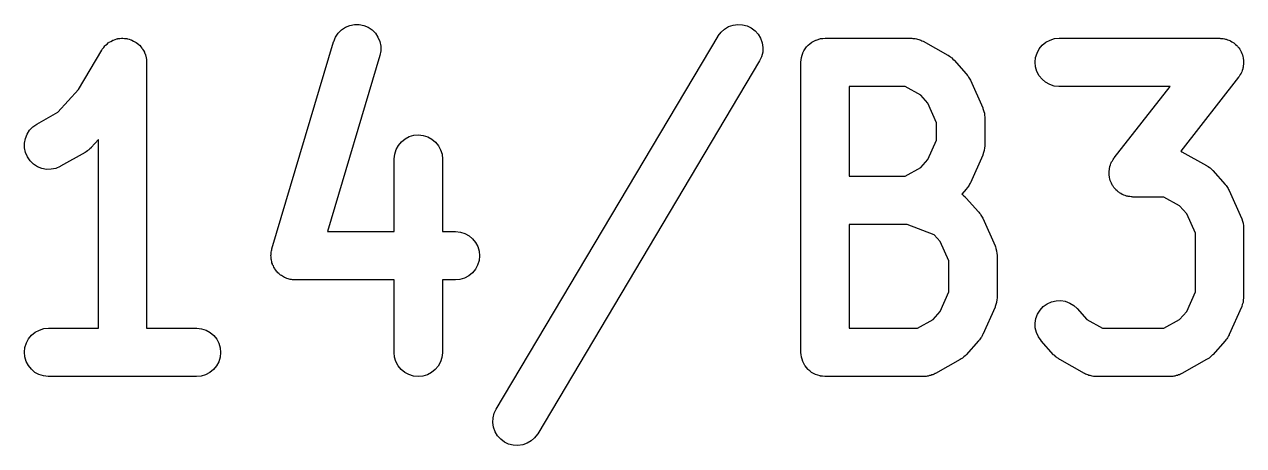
# Model space of a CAD drawing. Header units: millimetres. Extents: x 17 to 402, y -127 to -24.
# Drawn here: x 30.952 to 34.108, y -54.224 to -53.135 of the extents above; entities that cross this region are included whole.
import ezdxf

# ---------------------------------------------------------------- set-up
doc = ezdxf.new("R2010")
doc.units = ezdxf.units.MM
doc.header["$LTSCALE"] = 25.4
doc.layers.add('BLACK', color=7, linetype='CONTINUOUS')

msp = doc.modelspace()

# ---------------------------------------------------------------- linework, layer by layer
at = {"layer": 'BLACK', "linetype": 'Continuous'}
for p, q in [((31.7731, -53.1487), (31.7833, -53.1421)), ((31.7833, -53.1421), (31.7945, -53.1373)), ((31.7945, -53.1373), (31.8064, -53.135)), ((31.8064, -53.135), (31.8186, -53.135)), ((31.8186, -53.135), (31.8308, -53.1376)), ((31.8308, -53.1376), (31.8419, -53.1421)), ((31.8419, -53.1421), (31.8521, -53.149)), ((32.7647, -53.1467), (32.7751, -53.1406)), ((32.7751, -53.1406), (32.7868, -53.1365)), ((32.7868, -53.1365), (32.7988, -53.1348)), ((32.7988, -53.1348), (32.811, -53.1355)), ((32.811, -53.1355), (32.8229, -53.1386)), ((32.8229, -53.1386), (32.8338, -53.1439)), ((32.8338, -53.1439), (32.8435, -53.151)), ((31.176, -53.1787), (31.18, -53.1764)), ((31.18, -53.1764), (31.1813, -53.1759)), ((31.1813, -53.1759), (31.1828, -53.1752)), ((31.1828, -53.1752), (31.1871, -53.1739)), ((31.1871, -53.1739), (31.1915, -53.1724)), ((31.1915, -53.1724), (31.193, -53.1721)), ((31.193, -53.1721), (31.1945, -53.1716)), ((31.1945, -53.1716), (31.1991, -53.1713)), ((31.1991, -53.1713), (31.2036, -53.1706)), ((31.2036, -53.1706), (31.2052, -53.1706)), ((31.2052, -53.1706), (31.2067, -53.1706)), ((31.2067, -53.1706), (31.2113, -53.1711)), ((31.2113, -53.1711), (31.2158, -53.1713)), ((31.2158, -53.1713), (31.2174, -53.1716)), ((31.2174, -53.1716), (31.2189, -53.1719)), ((31.2189, -53.1719), (31.2232, -53.1731)), ((31.2232, -53.1731), (31.2275, -53.1744)), ((31.2275, -53.1744), (31.229, -53.1749)), ((31.229, -53.1749), (31.2303, -53.1754)), ((31.2303, -53.1754), (31.2344, -53.1777)), ((31.2344, -53.1777), (31.2384, -53.1795)), ((31.7528, -53.1787), (31.7576, -53.1675)), ((31.7576, -53.1675), (31.7645, -53.1574)), ((31.7645, -53.1574), (31.7731, -53.1487)), ((31.8521, -53.149), (31.8607, -53.1576)), ((31.8607, -53.1576), (31.8673, -53.1678)), ((31.8673, -53.1678), (31.8722, -53.179)), ((32.1734, -54.1297), (32.7477, -53.1652)), ((32.7477, -53.1652), (32.7482, -53.1645)), ((32.7482, -53.1645), (32.7556, -53.1548)), ((32.7556, -53.1548), (32.7647, -53.1467)), ((32.8435, -53.151), (32.8519, -53.1602)), ((32.8519, -53.1602), (32.8579, -53.1706)), ((32.8579, -53.1706), (32.862, -53.1823)), ((32.9959, -53.1779), (33.001, -53.1752)), ((33.001, -53.1752), (33.0012, -53.1752)), ((33.0012, -53.1752), (33.0015, -53.1752)), ((33.0015, -53.1752), (33.007, -53.1734)), ((33.007, -53.1734), (33.0126, -53.1716)), ((33.0126, -53.1716), (33.0129, -53.1716)), ((33.0129, -53.1716), (33.0131, -53.1716)), ((33.0131, -53.1716), (33.019, -53.1711)), ((33.019, -53.1711), (33.0248, -53.1706)), ((33.0248, -53.1706), (33.2481, -53.1706)), ((33.2481, -53.1706), (33.2489, -53.1706)), ((33.2489, -53.1706), (33.2522, -53.1708)), ((33.2522, -53.1708), (33.2555, -53.1711)), ((33.2555, -53.1711), (33.2583, -53.1716)), ((33.2583, -53.1716), (33.261, -53.1719)), ((33.261, -53.1719), (33.2643, -53.1729)), ((33.2643, -53.1729), (33.2674, -53.1736)), ((33.2674, -53.1736), (33.2699, -53.1746)), ((33.2699, -53.1746), (33.2727, -53.1757)), ((33.2727, -53.1757), (33.2755, -53.1772)), ((33.2755, -53.1772), (33.2786, -53.1785)), ((33.5963, -53.181), (33.6072, -53.1752)), ((33.6072, -53.1752), (33.6189, -53.1716)), ((33.6189, -53.1716), (33.6309, -53.1706)), ((33.6309, -53.1706), (34.0457, -53.1706)), ((34.0457, -53.1706), (34.0467, -53.1706)), ((34.0467, -53.1706), (34.0487, -53.1708)), ((34.0487, -53.1708), (34.051, -53.1708)), ((34.051, -53.1708), (34.0548, -53.1713)), ((34.0548, -53.1713), (34.0586, -53.1719)), ((34.0586, -53.1719), (34.0609, -53.1726)), ((34.0609, -53.1726), (34.0629, -53.1729)), ((34.0629, -53.1729), (34.0667, -53.1744)), ((34.0667, -53.1744), (34.0703, -53.1757)), ((34.0703, -53.1757), (34.0723, -53.1767)), ((34.0723, -53.1767), (34.0744, -53.1774)), ((34.0744, -53.1774), (34.0777, -53.1795)), ((31.0919, -53.3029), (31.1526, -53.2011)), ((31.1526, -53.2011), (31.1528, -53.2003)), ((31.1528, -53.2003), (31.1539, -53.199)), ((31.1539, -53.199), (31.1546, -53.1978)), ((31.1546, -53.1978), (31.1577, -53.1942)), ((31.1577, -53.1942), (31.1602, -53.1906)), ((31.1602, -53.1906), (31.1615, -53.1896)), ((31.1615, -53.1896), (31.1625, -53.1884)), ((31.1625, -53.1884), (31.1661, -53.1856)), ((31.1661, -53.1856), (31.1694, -53.1825)), ((31.1694, -53.1825), (31.1709, -53.1818)), ((31.1709, -53.1818), (31.1719, -53.1807)), ((31.1719, -53.1807), (31.176, -53.1787)), ((31.2384, -53.1795), (31.2397, -53.1805)), ((31.2397, -53.1805), (31.2412, -53.1813)), ((31.2412, -53.1813), (31.2448, -53.184)), ((31.2448, -53.184), (31.2484, -53.1868)), ((31.2484, -53.1868), (31.2494, -53.1881)), ((31.2494, -53.1881), (31.2506, -53.1889)), ((31.2506, -53.1889), (31.2534, -53.1924)), ((31.2534, -53.1924), (31.2565, -53.196)), ((31.2565, -53.196), (31.2572, -53.1973)), ((31.2572, -53.1973), (31.2583, -53.1985)), ((31.2583, -53.1985), (31.2603, -53.2026)), ((31.2603, -53.2026), (31.2628, -53.2064)), ((31.2628, -53.2064), (31.2633, -53.2079)), ((31.2633, -53.2079), (31.2641, -53.2092)), ((31.2641, -53.2092), (31.2654, -53.2135)), ((31.593, -53.7152), (31.7525, -53.1795)), ((31.7525, -53.1795), (31.7528, -53.1787)), ((31.8722, -53.179), (31.8745, -53.1909)), ((31.8747, -53.2031), (31.8722, -53.215)), ((31.8745, -53.1909), (31.8747, -53.2031)), ((32.8633, -53.2064), (32.8602, -53.2183)), ((32.862, -53.1823), (32.8638, -53.1942)), ((32.8638, -53.1942), (32.8633, -53.2064)), ((32.9654, -53.2145), (32.9672, -53.2089)), ((32.9672, -53.2087), (32.9674, -53.2084)), ((32.9672, -53.2089), (32.9672, -53.2087)), ((32.9674, -53.2084), (32.9702, -53.2033)), ((32.9702, -53.2033), (32.973, -53.198)), ((32.973, -53.198), (32.9733, -53.1978)), ((32.973, -53.198), (32.973, -53.198)), ((32.9733, -53.1978), (32.9771, -53.1932)), ((32.9771, -53.1932), (32.9806, -53.1886)), ((32.9806, -53.1886), (32.9809, -53.1886)), ((32.9809, -53.1886), (32.9811, -53.1884)), ((32.9811, -53.1884), (32.9857, -53.1848)), ((32.9857, -53.1848), (32.9903, -53.181)), ((32.9903, -53.181), (32.9905, -53.1807)), ((32.9903, -53.181), (32.9903, -53.181)), ((32.9905, -53.1807), (32.9959, -53.1779)), ((33.2786, -53.1785), (33.3423, -53.2143)), ((33.5697, -53.2204), (33.5735, -53.2089)), ((33.5735, -53.2089), (33.5791, -53.198)), ((33.5791, -53.198), (33.5869, -53.1886)), ((33.5869, -53.1886), (33.5963, -53.181)), ((34.0777, -53.1795), (34.081, -53.1815)), ((34.081, -53.1815), (34.0827, -53.1828)), ((34.0827, -53.1828), (34.0845, -53.184)), ((34.0845, -53.184), (34.0873, -53.1868)), ((34.0873, -53.1868), (34.0904, -53.1894)), ((34.0904, -53.1894), (34.0919, -53.1909)), ((34.0919, -53.1909), (34.0934, -53.1924)), ((34.0934, -53.1924), (34.0954, -53.1957)), ((34.0954, -53.1957), (34.098, -53.1988)), ((34.098, -53.1988), (34.099, -53.2008)), ((34.099, -53.2008), (34.1003, -53.2026)), ((34.1003, -53.2026), (34.1018, -53.2061)), ((34.1018, -53.2061), (34.1036, -53.2097)), ((31.2654, -53.2135), (31.2669, -53.2178)), ((31.2669, -53.2178), (31.2671, -53.2194)), ((31.2671, -53.2194), (31.2674, -53.2209)), ((31.2674, -53.2209), (31.2679, -53.2254)), ((31.2679, -53.2254), (31.2687, -53.23)), ((31.2687, -53.23), (31.2687, -53.2315)), ((31.2687, -53.2315), (31.2687, -53.2331)), ((31.2687, -53.2331), (31.2687, -53.9206)), ((31.8722, -53.215), (31.7368, -53.6705)), ((32.8552, -53.2293), (32.2809, -54.1937)), ((32.8602, -53.2183), (32.8552, -53.2293)), ((32.9623, -53.2321), (32.9629, -53.2262)), ((32.9623, -53.2326), (32.9623, -53.2321)), ((32.9623, -53.2331), (32.9623, -53.2326)), ((32.9623, -53.2326), (32.9623, -53.2326)), ((32.9623, -53.2326), (32.9623, -53.2326)), ((32.9623, -53.9831), (32.9623, -53.2331)), ((32.9629, -53.2262), (32.9636, -53.2204)), ((32.9636, -53.2201), (32.9654, -53.2145)), ((32.9636, -53.2204), (32.9636, -53.2201)), ((32.9636, -53.2204), (32.9636, -53.2204)), ((33.3423, -53.2143), (33.3431, -53.2145)), ((33.3431, -53.2145), (33.3464, -53.2168)), ((33.3464, -53.2168), (33.3494, -53.2188)), ((33.3494, -53.2188), (33.3512, -53.2204)), ((33.3512, -53.2204), (33.353, -53.2216)), ((33.353, -53.2216), (33.3558, -53.2244)), ((33.3558, -53.2244), (33.3586, -53.2272)), ((33.3586, -53.2272), (33.3903, -53.2628)), ((33.5684, -53.2326), (33.5697, -53.2204)), ((33.5697, -53.2448), (33.5684, -53.2326)), ((34.1036, -53.2097), (34.1043, -53.2117)), ((34.1043, -53.2117), (34.1051, -53.2138)), ((34.1051, -53.2138), (34.1061, -53.2176)), ((34.1061, -53.2176), (34.1071, -53.2214)), ((34.1071, -53.2214), (34.1074, -53.2234)), ((34.1074, -53.2234), (34.1079, -53.2257)), ((34.1081, -53.2379), (34.1074, -53.2417)), ((34.1079, -53.2257), (34.1079, -53.2295)), ((34.1079, -53.2295), (34.1081, -53.2336)), ((34.1081, -53.2336), (34.1079, -53.2356)), ((34.1079, -53.2356), (34.1081, -53.2379)), ((33.3903, -53.2628), (33.3911, -53.2635)), ((33.3911, -53.2635), (33.3929, -53.2661)), ((33.3929, -53.2661), (33.3949, -53.2684)), ((33.3949, -53.2684), (33.3964, -53.2709)), ((33.3964, -53.2709), (33.398, -53.2735)), ((33.573, -53.2564), (33.5697, -53.2448)), ((33.5785, -53.2674), (33.573, -53.2564)), ((33.5864, -53.2768), (33.5785, -53.2674)), ((34.0949, -53.2714), (33.9456, -53.4627)), ((34.0962, -53.2696), (34.0949, -53.2714)), ((34.0975, -53.2679), (34.0962, -53.2696)), ((34.0995, -53.2646), (34.0975, -53.2679)), ((34.1015, -53.2613), (34.0995, -53.2646)), ((34.1023, -53.2592), (34.1015, -53.2613)), ((34.1033, -53.2572), (34.1023, -53.2592)), ((34.1046, -53.2536), (34.1033, -53.2572)), ((34.1058, -53.2498), (34.1046, -53.2536)), ((34.1064, -53.2478), (34.1058, -53.2498)), ((34.1069, -53.2455), (34.1064, -53.2478)), ((34.1074, -53.2417), (34.1069, -53.2455)), ((31.0391, -53.3621), (31.0919, -53.3029)), ((33.0873, -53.2956), (33.0873, -53.5277)), ((33.2318, -53.2956), (33.0873, -53.2956)), ((33.2722, -53.3182), (33.2318, -53.2956)), ((33.398, -53.2735), (33.3992, -53.2762)), ((33.3992, -53.2762), (33.401, -53.279)), ((33.401, -53.279), (33.4327, -53.3504)), ((33.5956, -53.2846), (33.5864, -53.2768)), ((33.6062, -53.2905), (33.5956, -53.2846)), ((33.6179, -53.2943), (33.6062, -53.2905)), ((33.6301, -53.2956), (33.6179, -53.2943)), ((33.6309, -53.2956), (33.6301, -53.2956)), ((33.9176, -53.2956), (33.6309, -53.2956)), ((33.7731, -53.4802), (33.9176, -53.2956)), ((33.2908, -53.3387), (33.2722, -53.3182)), ((30.9842, -53.3928), (31.0391, -53.3621)), ((33.3131, -53.3893), (33.2908, -53.3387)), ((33.4327, -53.3504), (33.4333, -53.3512)), ((33.4333, -53.3512), (33.4333, -53.3517)), ((33.4333, -53.3517), (33.4335, -53.3522)), ((33.4335, -53.3522), (33.435, -53.3575)), ((33.435, -53.3575), (33.4368, -53.3629)), ((33.4368, -53.3629), (33.4368, -53.3634)), ((33.4368, -53.3634), (33.4371, -53.3639)), ((33.4371, -53.3639), (33.4376, -53.3695)), ((30.9743, -53.3997), (30.9842, -53.3928)), ((33.3131, -53.434), (33.3131, -53.3893)), ((33.4376, -53.3695), (33.4383, -53.3751)), ((33.4383, -53.3751), (33.4381, -53.3753)), ((33.4381, -53.3753), (33.4383, -53.3758)), ((33.4383, -53.3758), (33.4383, -53.4474)), ((30.9524, -53.4421), (30.9547, -53.4302)), ((30.9547, -53.4302), (30.959, -53.4187)), ((30.959, -53.4187), (30.9656, -53.4086)), ((30.9656, -53.4086), (30.9743, -53.3997)), ((31.9377, -53.4307), (31.9486, -53.4251)), ((31.9486, -53.4251), (31.9603, -53.4215)), ((31.9603, -53.4215), (31.9722, -53.4205)), ((31.9722, -53.4205), (31.9844, -53.4218)), ((31.9844, -53.4218), (31.9961, -53.4253)), ((31.9961, -53.4253), (32.0068, -53.4312)), ((30.9527, -53.4543), (30.9524, -53.4421)), ((30.9552, -53.4662), (30.9527, -53.4543)), ((31.1173, -53.4604), (31.1155, -53.4619)), ((31.1191, -53.4591), (31.1173, -53.4604)), ((31.1219, -53.4563), (31.1191, -53.4591)), ((31.1247, -53.4538), (31.1219, -53.4563)), ((31.1252, -53.4533), (31.1247, -53.4538)), ((31.1437, -53.4325), (31.1252, -53.4533)), ((31.1437, -53.9206), (31.1437, -53.4325)), ((31.9108, -53.47), (31.9146, -53.4584)), ((31.9146, -53.4584), (31.9204, -53.4477)), ((31.9204, -53.4477), (31.9283, -53.4383)), ((31.9283, -53.4383), (31.9377, -53.4307)), ((32.0068, -53.4312), (32.0162, -53.4391)), ((32.0162, -53.4391), (32.0241, -53.4485)), ((32.0241, -53.4485), (32.0297, -53.4591)), ((32.0297, -53.4591), (32.0332, -53.4708)), ((33.2908, -53.4843), (33.3131, -53.434)), ((33.4366, -53.4612), (33.4348, -53.4665)), ((33.4368, -53.4607), (33.4366, -53.4612)), ((33.4376, -53.4548), (33.4368, -53.4604)), ((33.4368, -53.4604), (33.4368, -53.4607)), ((33.4381, -53.4492), (33.4376, -53.4548)), ((33.4383, -53.4482), (33.4381, -53.4487)), ((33.4381, -53.4487), (33.4381, -53.4492)), ((33.4383, -53.4474), (33.4383, -53.4482)), ((30.9601, -53.4774), (30.9552, -53.4662)), ((30.9669, -53.4876), (30.9601, -53.4774)), ((30.9756, -53.496), (30.9669, -53.4876)), ((31.1092, -53.4662), (31.0454, -53.5018)), ((31.1122, -53.464), (31.1092, -53.4662)), ((31.1155, -53.4619), (31.1122, -53.464)), ((31.9095, -53.4822), (31.9108, -53.47)), ((31.9095, -53.483), (31.9095, -53.4822)), ((31.9095, -53.6705), (31.9095, -53.483)), ((32.0332, -53.4708), (32.0345, -53.483)), ((32.0345, -53.483), (32.0345, -53.6705)), ((33.2722, -53.5051), (33.2908, -53.4843)), ((33.4327, -53.4728), (33.401, -53.5442)), ((33.433, -53.4723), (33.4327, -53.4728)), ((33.4333, -53.4718), (33.433, -53.4723)), ((33.4348, -53.4665), (33.4333, -53.4718)), ((33.7647, -53.4944), (33.7657, -53.4927)), ((33.7657, -53.4927), (33.7665, -53.4906)), ((33.7665, -53.4906), (33.7688, -53.4873)), ((33.7688, -53.4873), (33.7706, -53.4838)), ((33.7706, -53.4838), (33.7721, -53.482)), ((33.7721, -53.482), (33.7731, -53.4802)), ((33.9456, -53.4627), (33.9456, -53.4629)), ((33.9456, -53.4629), (33.9486, -53.4642)), ((33.9486, -53.4642), (34.0124, -53.5)), ((30.986, -53.5028), (30.9756, -53.496)), ((30.9971, -53.5074), (30.986, -53.5028)), ((31.0091, -53.5097), (30.9971, -53.5074)), ((31.0213, -53.5094), (31.0091, -53.5097)), ((31.0332, -53.5071), (31.0213, -53.5094)), ((31.0446, -53.5023), (31.0332, -53.5071)), ((31.0454, -53.5018), (31.0446, -53.5023)), ((33.2318, -53.5277), (33.2722, -53.5051)), ((33.7599, -53.5183), (33.7602, -53.516)), ((33.7602, -53.5221), (33.7599, -53.5183)), ((33.7602, -53.514), (33.7607, -53.5102)), ((33.7602, -53.516), (33.7602, -53.514)), ((33.7604, -53.5262), (33.7602, -53.5221)), ((33.7607, -53.5102), (33.7612, -53.5061)), ((33.7612, -53.5061), (33.7619, -53.5041)), ((33.7619, -53.5041), (33.7622, -53.5021)), ((33.7622, -53.5021), (33.7637, -53.4982)), ((33.7637, -53.4982), (33.7647, -53.4944)), ((34.0124, -53.5), (34.0131, -53.5003)), ((34.0131, -53.5003), (34.0162, -53.5026)), ((34.0162, -53.5026), (34.0195, -53.5046)), ((34.0195, -53.5046), (34.0213, -53.5061)), ((34.0213, -53.5061), (34.023, -53.5074)), ((34.023, -53.5074), (34.0258, -53.5102)), ((34.0258, -53.5102), (34.0286, -53.5127)), ((34.0286, -53.5127), (34.0604, -53.5485)), ((33.0873, -53.5277), (33.2318, -53.5277)), ((33.3944, -53.5556), (33.3924, -53.5579)), ((33.3959, -53.5529), (33.3944, -53.5556)), ((33.3977, -53.5506), (33.3959, -53.5529)), ((33.399, -53.5478), (33.3977, -53.5506)), ((33.4005, -53.545), (33.399, -53.5478)), ((33.401, -53.5442), (33.4005, -53.545)), ((33.7609, -53.5282), (33.7604, -53.5262)), ((33.7609, -53.5305), (33.7609, -53.5282)), ((33.7622, -53.5343), (33.7609, -53.5305)), ((33.7629, -53.5381), (33.7622, -53.5343)), ((33.7637, -53.5402), (33.7629, -53.5381)), ((33.7645, -53.5422), (33.7637, -53.5402)), ((33.7663, -53.5457), (33.7645, -53.5422)), ((33.7678, -53.5493), (33.7663, -53.5457)), ((33.769, -53.5511), (33.7678, -53.5493)), ((33.7701, -53.5529), (33.769, -53.5511)), ((33.7726, -53.5562), (33.7701, -53.5529)), ((33.7749, -53.5592), (33.7726, -53.5562)), ((34.0604, -53.5485), (34.0609, -53.5493)), ((34.0609, -53.5493), (34.0629, -53.5518)), ((34.0629, -53.5518), (34.065, -53.5541)), ((34.065, -53.5541), (34.0662, -53.5567)), ((33.3903, -53.5605), (33.3784, -53.5739)), ((33.3784, -53.5739), (33.3794, -53.5747)), ((33.3794, -53.5747), (33.3814, -53.576)), ((33.3814, -53.576), (33.3842, -53.5785)), ((33.3842, -53.5785), (33.387, -53.5808)), ((33.387, -53.5808), (33.3886, -53.5826)), ((33.3886, -53.5826), (33.3903, -53.5843)), ((33.3924, -53.5579), (33.3903, -53.5605)), ((33.3903, -53.5843), (33.4223, -53.6199)), ((33.7764, -53.5607), (33.7749, -53.5592)), ((33.7777, -53.5625), (33.7764, -53.5607)), ((33.7807, -53.565), (33.7777, -53.5625)), ((33.7835, -53.5678), (33.7807, -53.565)), ((33.7853, -53.5689), (33.7835, -53.5678)), ((33.7871, -53.5704), (33.7853, -53.5689)), ((33.7906, -53.5722), (33.7871, -53.5704)), ((33.7937, -53.5744), (33.7906, -53.5722)), ((33.796, -53.5752), (33.7937, -53.5744)), ((33.7977, -53.5762), (33.796, -53.5752)), ((33.8016, -53.5775), (33.7977, -53.5762)), ((33.8051, -53.5788), (33.8016, -53.5775)), ((33.8074, -53.5793), (33.8051, -53.5788)), ((33.8094, -53.5798), (33.8074, -53.5793)), ((33.8132, -53.5803), (33.8094, -53.5798)), ((33.8171, -53.581), (33.8132, -53.5803)), ((33.8193, -53.581), (33.8171, -53.581)), ((33.8216, -53.5813), (33.8193, -53.581)), ((33.8224, -53.5813), (33.8216, -53.5813)), ((33.9019, -53.5813), (33.8224, -53.5813)), ((33.9423, -53.6039), (33.9019, -53.5813)), ((34.0662, -53.5567), (34.068, -53.5592)), ((34.068, -53.5592), (34.0693, -53.562)), ((34.0693, -53.562), (34.0708, -53.5648)), ((34.0708, -53.5648), (34.1028, -53.6362)), ((33.9608, -53.6245), (33.9423, -53.6039)), ((33.4223, -53.6199), (33.4228, -53.6207)), ((33.4228, -53.6207), (33.4246, -53.6232)), ((33.4246, -53.6232), (33.4267, -53.6255)), ((33.4267, -53.6255), (33.4282, -53.628)), ((33.4282, -53.628), (33.43, -53.6306)), ((33.43, -53.6306), (33.4312, -53.6334)), ((33.4312, -53.6334), (33.4327, -53.6362)), ((33.4327, -53.6362), (33.4648, -53.7075)), ((33.9832, -53.675), (33.9608, -53.6245)), ((34.1028, -53.6362), (34.1031, -53.6369)), ((34.1031, -53.6369), (34.1033, -53.6374)), ((34.1033, -53.6374), (34.1036, -53.6377)), ((34.1036, -53.6377), (34.1051, -53.6433)), ((34.1051, -53.6433), (34.1069, -53.6486)), ((34.1069, -53.6486), (34.1069, -53.6491)), ((34.1069, -53.6491), (34.1071, -53.6494)), ((34.1071, -53.6494), (34.1076, -53.6552)), ((31.7368, -53.6705), (31.9095, -53.6705)), ((32.0345, -53.6705), (32.0678, -53.6705)), ((32.0678, -53.6705), (32.0685, -53.6705)), ((32.0685, -53.6705), (32.0807, -53.672)), ((32.0807, -53.672), (32.0921, -53.6755)), ((32.0921, -53.6755), (32.1031, -53.6814)), ((32.1031, -53.6814), (32.1122, -53.6893)), ((33.0873, -53.6527), (33.0873, -53.9206)), ((33.2369, -53.6527), (33.0873, -53.6527)), ((33.3075, -53.6791), (33.2369, -53.6527)), ((33.3225, -53.6961), (33.3075, -53.6791)), ((33.9832, -53.8269), (33.9832, -53.675)), ((34.1076, -53.6552), (34.1081, -53.6605)), ((34.1081, -53.6605), (34.1081, -53.6611)), ((34.1081, -53.6611), (34.1081, -53.6616)), ((34.1081, -53.6616), (34.1081, -53.8401)), ((32.1122, -53.6893), (32.1198, -53.6989)), ((32.1198, -53.6989), (32.1257, -53.7096)), ((32.1257, -53.7096), (32.129, -53.7213)), ((33.3451, -53.7464), (33.3225, -53.6961)), ((33.4648, -53.7075), (33.465, -53.7083)), ((33.465, -53.7083), (33.4653, -53.7088)), ((33.4653, -53.7088), (33.4655, -53.7093)), ((33.4655, -53.7093), (33.467, -53.7146)), ((31.5905, -53.7327), (31.5907, -53.7299)), ((31.5907, -53.736), (31.5905, -53.7327)), ((31.5907, -53.7271), (31.5912, -53.7238)), ((31.5907, -53.7299), (31.5907, -53.7271)), ((31.5907, -53.7393), (31.5907, -53.736)), ((31.5912, -53.7421), (31.5907, -53.7393)), ((31.5912, -53.7238), (31.5918, -53.7205)), ((31.5915, -53.7446), (31.5912, -53.7421)), ((31.5925, -53.7479), (31.5915, -53.7446)), ((31.5918, -53.7205), (31.5925, -53.718)), ((31.5925, -53.718), (31.593, -53.7152)), ((32.129, -53.7456), (32.1252, -53.7573)), ((32.129, -53.7213), (32.1302, -53.7334)), ((32.1302, -53.7334), (32.129, -53.7456)), ((33.467, -53.7146), (33.4688, -53.72)), ((33.4688, -53.72), (33.4688, -53.7205)), ((33.4688, -53.7205), (33.4688, -53.721)), ((33.4688, -53.721), (33.4696, -53.7266)), ((33.4696, -53.7266), (33.4701, -53.7322)), ((33.4701, -53.7322), (33.4701, -53.7327)), ((33.4701, -53.7327), (33.4701, -53.7329)), ((33.4701, -53.7329), (33.4701, -53.8401)), ((31.593, -53.7512), (31.5925, -53.7479)), ((31.594, -53.7538), (31.593, -53.7512)), ((31.5948, -53.7566), (31.594, -53.7538)), ((31.5966, -53.7594), (31.5948, -53.7566)), ((31.5979, -53.7627), (31.5966, -53.7594)), ((31.5994, -53.7649), (31.5979, -53.7627)), ((31.6006, -53.7672), (31.5994, -53.7649)), ((31.6027, -53.77), (31.6006, -53.7672)), ((31.6047, -53.7728), (31.6027, -53.77)), ((31.6065, -53.7746), (31.6047, -53.7728)), ((31.6083, -53.7769), (31.6065, -53.7746)), ((31.6108, -53.7789), (31.6083, -53.7769)), ((32.1117, -53.7774), (32.1023, -53.785)), ((32.1196, -53.768), (32.1117, -53.7774)), ((32.1252, -53.7573), (32.1196, -53.768)), ((33.3451, -53.8269), (33.3451, -53.7464)), ((31.6131, -53.7815), (31.6108, -53.7789)), ((31.6154, -53.783), (31.6131, -53.7815)), ((31.6177, -53.7845), (31.6154, -53.783)), ((31.6205, -53.7863), (31.6177, -53.7845)), ((31.6233, -53.7881), (31.6205, -53.7863)), ((31.6258, -53.7891), (31.6233, -53.7881)), ((31.6283, -53.7906), (31.6258, -53.7891)), ((31.6314, -53.7916), (31.6283, -53.7906)), ((31.6347, -53.7929), (31.6314, -53.7916)), ((31.6372, -53.7934), (31.6347, -53.7929)), ((31.6398, -53.7942), (31.6372, -53.7934)), ((31.6433, -53.7947), (31.6398, -53.7942)), ((31.6466, -53.7952), (31.6433, -53.7947)), ((31.6494, -53.7952), (31.6466, -53.7952)), ((31.652, -53.7954), (31.6494, -53.7952)), ((31.653, -53.7954), (31.652, -53.7954)), ((31.9095, -53.7954), (31.653, -53.7954)), ((31.9095, -53.9831), (31.9095, -53.7954)), ((32.0678, -53.7954), (32.0345, -53.7954)), ((32.0345, -53.7954), (32.0345, -53.9831)), ((32.0797, -53.7944), (32.0678, -53.7954)), ((32.0914, -53.7909), (32.0797, -53.7944)), ((32.1023, -53.785), (32.0914, -53.7909)), ((33.3225, -53.8772), (33.3451, -53.8269)), ((33.4701, -53.8401), (33.4701, -53.8411)), ((33.9608, -53.8772), (33.9832, -53.8269)), ((34.1081, -53.8401), (34.1081, -53.8411)), ((33.4648, -53.8658), (33.4327, -53.9372)), ((33.465, -53.8648), (33.4648, -53.8653)), ((33.4648, -53.8653), (33.4648, -53.8658)), ((33.4668, -53.8594), (33.465, -53.8648)), ((33.4686, -53.8541), (33.4668, -53.8594)), ((33.4688, -53.8531), (33.4686, -53.8536)), ((33.4686, -53.8536), (33.4686, -53.8541)), ((33.4693, -53.8475), (33.4688, -53.8531)), ((33.4701, -53.8419), (33.4693, -53.8475)), ((33.4701, -53.8411), (33.4701, -53.8417)), ((33.4701, -53.8417), (33.4701, -53.8419)), ((33.5813, -53.8737), (33.5897, -53.8648)), ((33.5897, -53.8648), (33.5996, -53.8577)), ((33.5996, -53.8577), (33.6106, -53.8526)), ((33.6106, -53.8526), (33.6225, -53.8498)), ((33.6225, -53.8498), (33.6347, -53.8493)), ((33.6347, -53.8493), (33.6466, -53.851)), ((33.6466, -53.851), (33.6583, -53.8554)), ((33.6583, -53.8554), (33.6687, -53.8617)), ((33.6687, -53.8617), (33.6776, -53.8698)), ((33.6776, -53.8698), (33.7025, -53.8978)), ((34.1028, -53.8658), (34.0708, -53.9372)), ((34.1031, -53.8653), (34.1028, -53.8658)), ((34.1048, -53.8594), (34.1031, -53.8648)), ((34.1031, -53.8648), (34.1031, -53.8653)), ((34.1066, -53.8541), (34.1048, -53.8594)), ((34.1069, -53.8531), (34.1066, -53.8536)), ((34.1066, -53.8536), (34.1066, -53.8541)), ((34.1074, -53.8477), (34.1069, -53.8531)), ((34.1081, -53.8419), (34.1074, -53.8477)), ((34.1081, -53.8411), (34.1081, -53.8414)), ((34.1081, -53.8414), (34.1081, -53.8419)), ((33.2636, -53.9206), (33.3042, -53.8978)), ((33.3042, -53.8978), (33.3225, -53.8772)), ((33.5686, -53.9074), (33.5707, -53.8955)), ((33.5707, -53.8955), (33.575, -53.8841)), ((33.575, -53.8841), (33.5813, -53.8737)), ((33.7025, -53.8978), (33.7429, -53.9206)), ((33.9019, -53.9206), (33.9423, -53.8978)), ((33.9423, -53.8978), (33.9608, -53.8772)), ((30.9707, -53.9387), (30.9801, -53.9311)), ((30.9801, -53.9311), (30.991, -53.9252)), ((30.991, -53.9252), (31.0027, -53.9217)), ((31.0027, -53.9217), (31.0147, -53.9206)), ((31.0147, -53.9206), (31.1437, -53.9206)), ((31.2687, -53.9206), (31.3977, -53.9206)), ((31.3977, -53.9206), (31.3985, -53.9206)), ((31.3985, -53.9206), (31.4107, -53.9219)), ((31.4107, -53.9219), (31.4223, -53.9255)), ((31.4223, -53.9255), (31.433, -53.9316)), ((31.433, -53.9316), (31.4424, -53.9392)), ((33.0873, -53.9206), (33.2636, -53.9206)), ((33.5689, -53.9196), (33.5686, -53.9074)), ((33.5717, -53.9316), (33.5689, -53.9196)), ((33.5768, -53.9427), (33.5717, -53.9316)), ((33.7429, -53.9206), (33.9019, -53.9206)), ((30.9535, -53.9704), (30.9573, -53.9587)), ((30.9573, -53.9587), (30.9629, -53.9481)), ((30.9629, -53.9481), (30.9707, -53.9387)), ((31.4424, -53.9392), (31.45, -53.9488)), ((31.45, -53.9488), (31.4556, -53.9595)), ((31.4556, -53.9595), (31.4589, -53.9714)), ((33.4223, -53.9532), (33.3903, -53.989)), ((33.4241, -53.9506), (33.4223, -53.9532)), ((33.4261, -53.9483), (33.4241, -53.9506)), ((33.4277, -53.9458), (33.4261, -53.9483)), ((33.4294, -53.9435), (33.4277, -53.9458)), ((33.431, -53.9405), (33.4294, -53.9435)), ((33.4325, -53.9379), (33.431, -53.9405)), ((33.4327, -53.9372), (33.4325, -53.9379)), ((33.5839, -53.9526), (33.5768, -53.9427)), ((33.5844, -53.9532), (33.5839, -53.9526)), ((33.6161, -53.989), (33.5844, -53.9532)), ((34.0604, -53.9532), (34.0286, -53.989)), ((34.0622, -53.9506), (34.0604, -53.9532)), ((34.0644, -53.9483), (34.0622, -53.9506)), ((34.066, -53.9458), (34.0644, -53.9483)), ((34.0677, -53.9435), (34.066, -53.9458)), ((34.069, -53.9405), (34.0677, -53.9435)), ((34.0705, -53.9379), (34.069, -53.9405)), ((34.0708, -53.9372), (34.0705, -53.9379)), ((30.9522, -53.9826), (30.9535, -53.9704)), ((30.9535, -53.9948), (30.9522, -53.9826)), ((30.9568, -54.0065), (30.9535, -53.9948)), ((31.4589, -53.9956), (31.4554, -54.0073)), ((31.4589, -53.9714), (31.4602, -53.9834)), ((31.4602, -53.9834), (31.4589, -53.9956)), ((31.9105, -53.9951), (31.9095, -53.9831)), ((31.9141, -54.0068), (31.9105, -53.9951)), ((32.033, -53.9961), (32.0294, -54.0078)), ((32.0345, -53.9839), (32.033, -53.9961)), ((32.0345, -53.9831), (32.0345, -53.9839)), ((32.9629, -53.989), (32.9623, -53.9831)), ((32.9634, -53.9948), (32.9629, -53.989)), ((32.9634, -53.9951), (32.9634, -53.9948)), ((32.9651, -54.0009), (32.9634, -53.9951)), ((32.9634, -53.9951), (32.9634, -53.9951)), ((33.3807, -53.9979), (33.3774, -53.9996)), ((33.3825, -53.9963), (33.3807, -53.9979)), ((33.3842, -53.9948), (33.3825, -53.9963)), ((33.387, -53.9923), (33.3842, -53.9948)), ((33.3898, -53.9897), (33.387, -53.9923)), ((33.3903, -53.989), (33.3898, -53.9897)), ((33.6192, -53.9915), (33.6161, -53.989)), ((33.6217, -53.9943), (33.6192, -53.9915)), ((33.6235, -53.9956), (33.6217, -53.9943)), ((33.6253, -53.9971), (33.6235, -53.9956)), ((33.6286, -53.9991), (33.6253, -53.9971)), ((34.0187, -53.9979), (34.0157, -53.9996)), ((34.0205, -53.9963), (34.0187, -53.9979)), ((34.0225, -53.9948), (34.0205, -53.9963)), ((34.0251, -53.9923), (34.0225, -53.9948)), ((34.0279, -53.9897), (34.0251, -53.9923)), ((34.0286, -53.989), (34.0279, -53.9897)), ((30.9626, -54.0172), (30.9568, -54.0065)), ((30.9702, -54.0268), (30.9626, -54.0172)), ((30.9794, -54.0347), (30.9702, -54.0268)), ((31.4416, -54.0273), (31.4322, -54.0352)), ((31.4495, -54.0179), (31.4416, -54.0273)), ((31.4554, -54.0073), (31.4495, -54.0179)), ((31.9199, -54.0177), (31.9141, -54.0068)), ((31.9275, -54.0271), (31.9199, -54.0177)), ((31.9369, -54.0349), (31.9275, -54.0271)), ((32.0157, -54.0276), (32.006, -54.0355)), ((32.0236, -54.0184), (32.0157, -54.0276)), ((32.0294, -54.0078), (32.0236, -54.0184)), ((32.9669, -54.0065), (32.9651, -54.0009)), ((32.9669, -54.0068), (32.9669, -54.0065)), ((32.9697, -54.0121), (32.9669, -54.0068)), ((32.9669, -54.0068), (32.9669, -54.0068)), ((32.9725, -54.0172), (32.9697, -54.0121)), ((32.9725, -54.0174), (32.9725, -54.0172)), ((32.9728, -54.0177), (32.9725, -54.0174)), ((32.9763, -54.0222), (32.9728, -54.0177)), ((32.9801, -54.0268), (32.9763, -54.0222)), ((32.9804, -54.0268), (32.9801, -54.0268)), ((32.9804, -54.0271), (32.9804, -54.0268)), ((32.9849, -54.0309), (32.9804, -54.0271)), ((33.3743, -54.0019), (33.3106, -54.0375)), ((33.3774, -53.9996), (33.3743, -54.0019)), ((33.6316, -54.0014), (33.6286, -53.9991)), ((33.6324, -54.0019), (33.6316, -54.0014)), ((33.6961, -54.0375), (33.6324, -54.0019)), ((34.0124, -54.0019), (33.9486, -54.0375)), ((34.0157, -53.9996), (34.0124, -54.0019)), ((30.99, -54.0405), (30.9794, -54.0347)), ((31.0017, -54.0441), (30.99, -54.0405)), ((31.0139, -54.0456), (31.0017, -54.0441)), ((31.0147, -54.0456), (31.0139, -54.0456)), ((31.3977, -54.0456), (31.0147, -54.0456)), ((31.4099, -54.0443), (31.3977, -54.0456)), ((31.4213, -54.0408), (31.4099, -54.0443)), ((31.4322, -54.0352), (31.4213, -54.0408)), ((31.9476, -54.0405), (31.9369, -54.0349)), ((31.9593, -54.0443), (31.9476, -54.0405)), ((31.9715, -54.0456), (31.9593, -54.0443)), ((31.9837, -54.0443), (31.9715, -54.0456)), ((31.9954, -54.041), (31.9837, -54.0443)), ((32.006, -54.0355), (31.9954, -54.041)), ((32.9895, -54.0347), (32.9849, -54.0309)), ((32.9898, -54.0347), (32.9895, -54.0347)), ((32.9898, -54.0349), (32.9898, -54.0347)), ((32.9951, -54.0377), (32.9898, -54.0349)), ((33.0002, -54.0405), (32.9951, -54.0377)), ((33.0004, -54.0405), (33.0002, -54.0405)), ((33.006, -54.0423), (33.0004, -54.0405)), ((33.0004, -54.0405), (33.0004, -54.0405)), ((33.0119, -54.0441), (33.006, -54.0423)), ((33.0121, -54.0443), (33.0119, -54.0441)), ((33.0119, -54.0441), (33.0119, -54.0441)), ((33.018, -54.0448), (33.0121, -54.0443)), ((33.0238, -54.0456), (33.018, -54.0448)), ((33.0243, -54.0456), (33.0238, -54.0456)), ((33.0248, -54.0456), (33.0243, -54.0456)), ((33.0243, -54.0456), (33.0243, -54.0456)), ((33.0243, -54.0456), (33.0243, -54.0456)), ((33.2801, -54.0456), (33.0248, -54.0456)), ((33.2834, -54.0451), (33.2801, -54.0456)), ((33.2867, -54.0451), (33.2834, -54.0451)), ((33.2892, -54.0446), (33.2867, -54.0451)), ((33.292, -54.0443), (33.2892, -54.0446)), ((33.2953, -54.0433), (33.292, -54.0443)), ((33.2986, -54.0428), (33.2953, -54.0433)), ((33.3012, -54.0415), (33.2986, -54.0428)), ((33.3037, -54.0408), (33.3012, -54.0415)), ((33.3068, -54.0393), (33.3037, -54.0408)), ((33.3098, -54.038), (33.3068, -54.0393)), ((33.3106, -54.0375), (33.3098, -54.038)), ((33.6992, -54.039), (33.6961, -54.0375)), ((33.702, -54.0405), (33.6992, -54.039)), ((33.7048, -54.0413), (33.702, -54.0405)), ((33.7073, -54.0426), (33.7048, -54.0413)), ((33.7106, -54.0431), (33.7073, -54.0426)), ((33.7137, -54.0441), (33.7106, -54.0431)), ((33.7165, -54.0446), (33.7137, -54.0441)), ((33.7193, -54.0451), (33.7165, -54.0446)), ((33.7226, -54.0451), (33.7193, -54.0451)), ((33.7259, -54.0456), (33.7226, -54.0451)), ((33.7266, -54.0456), (33.7259, -54.0456)), ((33.9181, -54.0456), (33.7266, -54.0456)), ((33.9214, -54.0451), (33.9181, -54.0456)), ((33.9247, -54.0451), (33.9214, -54.0451)), ((33.9275, -54.0446), (33.9247, -54.0451)), ((33.9303, -54.0443), (33.9275, -54.0446)), ((33.9334, -54.0433), (33.9303, -54.0443)), ((33.9367, -54.0428), (33.9334, -54.0433)), ((33.9392, -54.0415), (33.9367, -54.0428)), ((33.942, -54.0408), (33.9392, -54.0415)), ((33.9448, -54.0393), (33.942, -54.0408)), ((33.9479, -54.038), (33.9448, -54.0393)), ((33.9486, -54.0375), (33.9479, -54.038)), ((32.1648, -54.1647), (32.1653, -54.1525)), ((32.1653, -54.1525), (32.1683, -54.1406)), ((32.1683, -54.1406), (32.1734, -54.1297)), ((32.1666, -54.1767), (32.1648, -54.1647)), ((32.1706, -54.1884), (32.1666, -54.1767)), ((32.177, -54.1988), (32.1706, -54.1884)), ((32.1851, -54.2077), (32.177, -54.1988)), ((32.1948, -54.215), (32.1851, -54.2077)), ((32.2057, -54.2204), (32.1948, -54.215)), ((32.2534, -54.2183), (32.242, -54.2224)), ((32.2638, -54.2122), (32.2534, -54.2183)), ((32.273, -54.2041), (32.2638, -54.2122)), ((32.2804, -54.1945), (32.273, -54.2041)), ((32.2809, -54.1937), (32.2804, -54.1945)), ((32.2176, -54.2234), (32.2057, -54.2204)), ((32.2298, -54.2242), (32.2176, -54.2234)), ((32.242, -54.2224), (32.2298, -54.2242))]:
    msp.add_line(p, q, dxfattribs=at)

doc.saveas('drawing.dxf')
